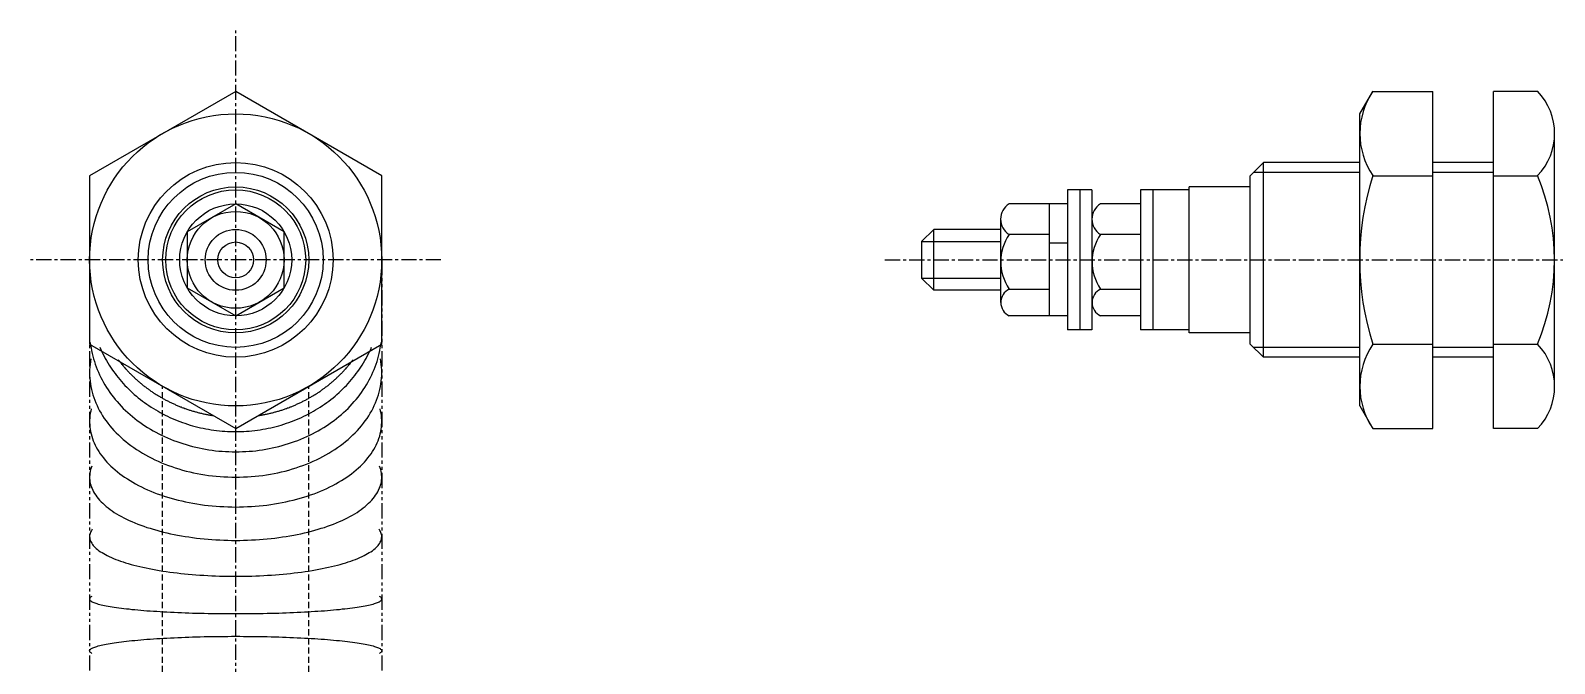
# Model space of a CAD drawing. Extents: x -5 to 315, y 1 to 133.
# Drawn here: x -4.9 to 120.3, y 80.7 to 132.7 of the extents above; entities that cross this region are included whole.
import ezdxf

# ---------------------------------------------------------------- set-up
doc = ezdxf.new("R2010")
doc.units = 0
for name, pattern in [('CENTER', [2, 1.25, -0.25, 0.25, -0.25]), ('DASHED', [0.75, 0.5, -0.25]), ('PHANTOM', [2.5, 1.25, -0.25, 0.25, -0.25, 0.25, -0.25])]:
    doc.linetypes.add(name, pattern=pattern)
doc.layers.get('0').update_dxf_attribs({"linetype": 'CONTINUOUS'})
doc.layers.add('CENTER', color=1, linetype='CENTER')

msp = doc.modelspace()

# ---------------------------------------------------------------- linework, layer by layer
at = {"color": 7, "linetype": 'CONTINUOUS'}
for p, q in [((12, 127.71), (0, 120.78)), ((24, 120.78), (12, 127.71)), ((104.34, 125.86), (105.41, 127.71)), ((105.41, 127.71), (110.34, 127.71)), ((110.34, 100), (110.34, 127.71)), ((115.34, 100), (115.34, 127.71)), ((118.94, 127.71), (115.34, 127.71)), ((104.34, 101.86), (104.34, 125.86)), ((120.34, 103.46), (120.34, 124.25)), ((95.34, 120.77), (96.43, 121.86)), ((96.43, 105.86), (96.43, 121.86)), ((104.34, 121.86), (96.43, 121.86)), ((115.34, 121.86), (110.34, 121.86)), ((0, 120.78), (0, 106.93)), ((24, 106.93), (24, 120.78)), ((95.34, 106.94), (95.34, 120.77)), ((105.41, 120.78), (110.34, 120.78)), ((115.34, 120.78), (118.94, 120.78)), ((80.34, 119.61), (80.34, 108.11)), ((82.34, 119.61), (80.34, 119.61)), ((81.34, 119.61), (81.34, 108.11)), ((82.34, 119.61), (82.34, 108.11)), ((86.34, 119.61), (86.34, 108.11)), ((90.34, 119.61), (86.34, 119.61)), ((87.34, 119.61), (87.34, 108.11)), ((90.34, 107.86), (90.34, 119.86)), ((95.34, 119.86), (90.34, 119.86)), ((95.34, 107.86), (95.34, 119.86)), ((12, 118.46), (8.02, 116.16)), ((15.98, 116.16), (12, 118.46)), ((80.34, 118.46), (75.54, 118.46)), ((78.84, 118.46), (78.84, 109.26)), ((86.34, 118.46), (83.04, 118.46)), ((74.84, 117.21), (74.84, 110.36)), ((8.02, 116.16), (8.02, 111.56)), ((15.98, 111.56), (15.98, 116.16)), ((68.34, 115.36), (69.34, 116.36)), ((68.34, 115.36), (68.34, 112.36)), ((69.34, 111.36), (69.34, 116.36)), ((74.84, 116.36), (69.34, 116.36)), ((75.54, 115.96), (78.84, 115.96)), ((78.84, 115.26), (80.34, 115.26)), ((83.04, 115.96), (86.34, 115.96)), ((110.34, 113.86), (110.34, 113.86)), ((8.02, 111.56), (12, 109.26)), ((12, 109.26), (15.98, 111.56)), ((68.34, 112.36), (69.34, 111.36)), ((75.54, 111.46), (78.84, 111.46)), ((83.04, 111.46), (86.34, 111.46)), ((74.84, 111.36), (69.34, 111.36)), ((80.34, 109.26), (75.54, 109.26)), ((86.34, 109.26), (83.04, 109.26)), ((82.34, 108.11), (80.34, 108.11)), ((90.34, 108.11), (86.34, 108.11)), ((95.34, 107.86), (90.34, 107.86)), ((0, 106.93), (12, 100)), ((12, 100), (24, 106.93)), ((95.34, 106.94), (96.43, 105.86)), ((105.41, 106.93), (110.34, 106.93)), ((110.34, 106.93), (110.34, 106.93)), ((115.34, 106.93), (118.94, 106.93)), ((104.34, 105.86), (96.43, 105.86)), ((115.34, 105.86), (110.34, 105.86)), ((104.34, 101.86), (105.41, 100)), ((105.41, 100), (110.34, 100)), ((118.94, 100), (115.34, 100))]:
    msp.add_line(p, q, dxfattribs=at)
at = {"color": 3, "linetype": 'CONTINUOUS'}
for p, q in [((104.34, 121.04), (95.61, 121.04)), ((115.34, 121.04), (110.34, 121.04)), ((68.34, 115.36), (74.84, 115.36)), ((68.34, 112.36), (74.84, 112.36)), ((104.34, 106.67), (95.61, 106.67)), ((115.34, 106.67), (110.34, 106.67))]:
    msp.add_line(p, q, dxfattribs=at)
at = {"color": 3, "linetype": 'PHANTOM'}
for p, q in [((0, 113.86), (0, 53.86)), ((24, 113.86), (24, 53.86))]:
    msp.add_line(p, q, dxfattribs=at)
at = {"color": 3, "linetype": 'DASHED'}
for p, q in [((6, 64.25), (6, 103.46)), ((18, 64.25), (18, 103.46))]:
    msp.add_line(p, q, dxfattribs=at)
at = {"color": 7, "linetype": 'CONTINUOUS'}
for points in [[(0.05, 107.08, 0), (0.08, 106.85, 0), (0.12, 106.62, 0), (0.16, 106.4, 0), (0.21, 106.17, 0), (0.26, 105.95, 0), (0.32, 105.72, 0), (0.39, 105.5, 0), (0.46, 105.28, 0), (0.54, 105.06, 0), (0.62, 104.84, 0), (0.72, 104.63, 0), (0.81, 104.41, 0), (0.92, 104.2, 0), (1.03, 103.99, 0), (1.14, 103.78, 0), (1.26, 103.58, 0), (1.39, 103.37, 0), (1.52, 103.17, 0), (1.66, 102.97, 0), (1.8, 102.78, 0), (1.95, 102.58, 0), (2.1, 102.39, 0), (2.26, 102.21, 0), (2.43, 102.02, 0), (2.6, 101.84, 0), (2.77, 101.66, 0), (2.95, 101.49, 0), (3.14, 101.32, 0), (3.32, 101.15, 0), (3.52, 100.99, 0), (3.72, 100.83, 0), (3.92, 100.67, 0), (4.13, 100.52, 0), (4.34, 100.37, 0), (4.55, 100.23, 0), (4.77, 100.09, 0), (5, 99.95, 0), (5.22, 99.82, 0), (5.45, 99.69, 0), (5.69, 99.57, 0), (5.92, 99.45, 0), (6.16, 99.34, 0), (6.41, 99.23, 0), (6.65, 99.13, 0), (6.9, 99.03, 0), (7.16, 98.93, 0), (7.41, 98.84, 0), (7.67, 98.76, 0), (7.93, 98.68, 0), (8.19, 98.6, 0), (8.45, 98.53, 0), (8.72, 98.47, 0), (8.99, 98.41, 0), (9.25, 98.35, 0), (9.52, 98.3, 0), (9.8, 98.26, 0), (10.07, 98.22, 0), (10.34, 98.18, 0), (10.62, 98.15, 0), (10.89, 98.13, 0), (11.17, 98.11, 0), (11.45, 98.1, 0), (11.72, 98.09, 0), (12, 98.09, 0), (12.28, 98.09, 0), (12.55, 98.1, 0), (12.83, 98.11, 0), (13.11, 98.13, 0), (13.38, 98.15, 0), (13.66, 98.18, 0), (13.93, 98.22, 0), (14.2, 98.26, 0), (14.48, 98.3, 0), (14.75, 98.35, 0), (15.01, 98.41, 0), (15.28, 98.47, 0), (15.55, 98.53, 0), (15.81, 98.6, 0), (16.07, 98.68, 0), (16.33, 98.76, 0), (16.59, 98.84, 0), (16.84, 98.93, 0), (17.1, 99.03, 0), (17.35, 99.13, 0), (17.59, 99.23, 0), (17.84, 99.34, 0), (18.08, 99.45, 0), (18.31, 99.57, 0), (18.55, 99.69, 0), (18.78, 99.82, 0), (19, 99.95, 0), (19.23, 100.09, 0), (19.45, 100.23, 0), (19.66, 100.37, 0), (19.87, 100.52, 0), (20.08, 100.67, 0), (20.28, 100.83, 0), (20.48, 100.99, 0), (20.68, 101.15, 0), (20.86, 101.32, 0), (21.05, 101.49, 0), (21.23, 101.66, 0), (21.4, 101.84, 0), (21.57, 102.02, 0), (21.74, 102.21, 0), (21.9, 102.39, 0), (22.05, 102.58, 0), (22.2, 102.78, 0), (22.34, 102.97, 0), (22.48, 103.17, 0), (22.61, 103.37, 0), (22.74, 103.58, 0), (22.86, 103.78, 0), (22.97, 103.99, 0), (23.08, 104.2, 0), (23.19, 104.41, 0), (23.28, 104.63, 0), (23.38, 104.84, 0), (23.46, 105.06, 0), (23.54, 105.28, 0), (23.61, 105.5, 0), (23.68, 105.72, 0), (23.74, 105.95, 0), (23.79, 106.17, 0), (23.84, 106.4, 0), (23.88, 106.62, 0), (23.92, 106.85, 0), (23.95, 107.08, 0)], [(0.83, 106.69, 0), (0.91, 106.5, 0), (1, 106.31, 0), (1.09, 106.13, 0), (1.19, 105.94, 0), (1.29, 105.76, 0), (1.39, 105.58, 0), (1.5, 105.4, 0), (1.61, 105.22, 0), (1.72, 105.04, 0), (1.84, 104.87, 0), (1.96, 104.69, 0), (2.09, 104.53, 0), (2.21, 104.36, 0), (2.34, 104.19, 0), (2.48, 104.03, 0), (2.62, 103.87, 0), (2.76, 103.71, 0), (2.9, 103.55, 0), (3.05, 103.4, 0), (3.2, 103.25, 0), (3.36, 103.1, 0), (3.51, 102.95, 0), (3.67, 102.81, 0), (3.84, 102.67, 0), (4, 102.53, 0), (4.17, 102.39, 0), (4.34, 102.26, 0), (4.52, 102.13, 0), (4.69, 102.01, 0), (4.87, 101.88, 0), (5.06, 101.76, 0), (5.24, 101.65, 0), (5.43, 101.53, 0), (5.62, 101.42, 0), (5.81, 101.32, 0), (6, 101.21, 0), (6.2, 101.11, 0), (6.39, 101.01, 0), (6.59, 100.92, 0), (6.79, 100.83, 0), (7, 100.74, 0), (7.2, 100.66, 0), (7.41, 100.58, 0), (7.62, 100.5, 0), (7.83, 100.43, 0), (8.04, 100.36, 0), (8.25, 100.29, 0), (8.46, 100.23, 0), (8.68, 100.17, 0), (8.89, 100.12, 0), (9.11, 100.07, 0), (9.33, 100.02, 0), (9.55, 99.98, 0), (9.77, 99.94, 0), (9.99, 99.9, 0), (10.21, 99.87, 0), (10.43, 99.84, 0), (10.66, 99.81, 0), (10.88, 99.79, 0), (11.1, 99.78, 0), (11.33, 99.76, 0), (11.55, 99.75, 0), (11.78, 99.75, 0), (12, 99.75, 0), (12.22, 99.75, 0), (12.45, 99.75, 0), (12.67, 99.76, 0), (12.9, 99.78, 0), (13.12, 99.79, 0), (13.34, 99.81, 0), (13.57, 99.84, 0), (13.79, 99.87, 0), (14.01, 99.9, 0), (14.23, 99.94, 0), (14.45, 99.98, 0), (14.67, 100.02, 0), (14.89, 100.07, 0), (15.11, 100.12, 0), (15.32, 100.17, 0), (15.54, 100.23, 0), (15.75, 100.29, 0), (15.96, 100.36, 0), (16.17, 100.43, 0), (16.38, 100.5, 0), (16.59, 100.58, 0), (16.8, 100.66, 0), (17, 100.74, 0), (17.21, 100.83, 0), (17.41, 100.92, 0), (17.61, 101.01, 0), (17.8, 101.11, 0), (18, 101.21, 0), (18.19, 101.32, 0), (18.38, 101.42, 0), (18.57, 101.53, 0), (18.76, 101.65, 0), (18.94, 101.76, 0), (19.13, 101.88, 0), (19.3, 102.01, 0), (19.48, 102.13, 0), (19.66, 102.26, 0), (19.83, 102.39, 0), (20, 102.53, 0), (20.16, 102.67, 0), (20.32, 102.81, 0), (20.49, 102.95, 0), (20.64, 103.1, 0), (20.8, 103.25, 0), (20.95, 103.4, 0), (21.1, 103.55, 0), (21.24, 103.71, 0), (21.38, 103.87, 0), (21.52, 104.03, 0), (21.66, 104.19, 0), (21.79, 104.36, 0), (21.91, 104.53, 0), (22.04, 104.69, 0), (22.16, 104.87, 0), (22.28, 105.04, 0), (22.39, 105.22, 0), (22.5, 105.4, 0), (22.61, 105.58, 0), (22.71, 105.76, 0), (22.81, 105.94, 0), (22.91, 106.13, 0), (23, 106.31, 0), (23.09, 106.5, 0), (23.17, 106.69, 0)], [(0.11, 105.73, 0), (0.07, 105.5, 0), (0.04, 105.27, 0), (0.02, 105.05, 0), (0, 104.82, 0), (0, 104.59, 0), (0, 104.36, 0), (0.02, 104.13, 0), (0.04, 103.9, 0), (0.07, 103.68, 0), (0.11, 103.45, 0), (0.15, 103.22, 0), (0.21, 103, 0), (0.27, 102.77, 0), (0.34, 102.55, 0), (0.42, 102.33, 0), (0.51, 102.11, 0), (0.61, 101.89, 0), (0.71, 101.68, 0), (0.82, 101.46, 0), (0.94, 101.25, 0), (1.07, 101.04, 0), (1.21, 100.83, 0), (1.35, 100.63, 0), (1.5, 100.43, 0), (1.66, 100.23, 0), (1.83, 100.03, 0), (2, 99.84, 0), (2.18, 99.65, 0), (2.37, 99.47, 0), (2.56, 99.29, 0), (2.76, 99.11, 0), (2.97, 98.93, 0), (3.18, 98.76, 0), (3.4, 98.6, 0), (3.63, 98.44, 0), (3.86, 98.28, 0), (4.1, 98.13, 0), (4.34, 97.98, 0), (4.59, 97.84, 0), (4.84, 97.7, 0), (5.1, 97.56, 0), (5.36, 97.43, 0), (5.63, 97.31, 0), (5.91, 97.19, 0), (6.18, 97.08, 0), (6.47, 96.97, 0), (6.75, 96.87, 0), (7.04, 96.77, 0), (7.33, 96.68, 0), (7.63, 96.59, 0), (7.93, 96.51, 0), (8.23, 96.44, 0), (8.53, 96.37, 0), (8.84, 96.31, 0), (9.15, 96.25, 0), (9.46, 96.2, 0), (9.78, 96.15, 0), (10.09, 96.11, 0), (10.41, 96.08, 0), (10.72, 96.05, 0), (11.04, 96.03, 0), (11.36, 96.02, 0), (11.68, 96.01, 0), (12, 96, 0), (12.32, 96.01, 0), (12.64, 96.02, 0), (12.96, 96.03, 0), (13.28, 96.05, 0), (13.59, 96.08, 0), (13.91, 96.11, 0), (14.22, 96.15, 0), (14.54, 96.2, 0), (14.85, 96.25, 0), (15.16, 96.31, 0), (15.47, 96.37, 0), (15.77, 96.44, 0), (16.07, 96.51, 0), (16.37, 96.59, 0), (16.67, 96.68, 0), (16.96, 96.77, 0), (17.25, 96.87, 0), (17.53, 96.97, 0), (17.82, 97.08, 0), (18.09, 97.19, 0), (18.37, 97.31, 0), (18.64, 97.43, 0), (18.9, 97.56, 0), (19.16, 97.7, 0), (19.41, 97.84, 0), (19.66, 97.98, 0), (19.9, 98.13, 0), (20.14, 98.28, 0), (20.37, 98.44, 0), (20.6, 98.6, 0), (20.82, 98.76, 0), (21.03, 98.93, 0), (21.24, 99.11, 0), (21.44, 99.29, 0), (21.63, 99.47, 0), (21.82, 99.65, 0), (22, 99.84, 0), (22.17, 100.03, 0), (22.34, 100.23, 0), (22.5, 100.43, 0), (22.65, 100.63, 0), (22.79, 100.83, 0), (22.93, 101.04, 0), (23.06, 101.25, 0), (23.18, 101.46, 0), (23.29, 101.68, 0), (23.39, 101.89, 0), (23.49, 102.11, 0), (23.58, 102.33, 0), (23.66, 102.55, 0), (23.73, 102.77, 0), (23.79, 103, 0), (23.85, 103.22, 0), (23.89, 103.45, 0), (23.93, 103.68, 0), (23.96, 103.9, 0), (23.98, 104.13, 0), (24, 104.36, 0), (24, 104.59, 0), (24, 104.82, 0), (23.98, 105.05, 0), (23.96, 105.27, 0), (23.93, 105.5, 0), (23.89, 105.73, 0)], [(2.36, 105.64, 0), (2.4, 105.58, 0), (2.45, 105.53, 0), (2.49, 105.47, 0), (2.53, 105.42, 0), (2.58, 105.36, 0), (2.62, 105.3, 0), (2.67, 105.25, 0), (2.72, 105.19, 0), (2.76, 105.14, 0), (2.81, 105.09, 0), (2.85, 105.03, 0), (2.9, 104.98, 0), (2.95, 104.92, 0), (3, 104.87, 0), (3.05, 104.82, 0), (3.09, 104.77, 0), (3.14, 104.72, 0), (3.19, 104.66, 0), (3.24, 104.61, 0), (3.29, 104.56, 0), (3.34, 104.51, 0), (3.39, 104.46, 0), (3.44, 104.41, 0), (3.49, 104.36, 0), (3.54, 104.31, 0), (3.6, 104.26, 0), (3.65, 104.21, 0), (3.7, 104.16, 0), (3.75, 104.11, 0), (3.81, 104.06, 0), (3.86, 104.02, 0), (3.91, 103.97, 0), (3.97, 103.92, 0), (4.02, 103.87, 0), (4.08, 103.83, 0), (4.13, 103.78, 0), (4.19, 103.73, 0), (4.24, 103.69, 0), (4.3, 103.64, 0), (4.35, 103.6, 0), (4.41, 103.55, 0), (4.46, 103.51, 0), (4.52, 103.46, 0), (4.58, 103.42, 0), (4.64, 103.38, 0), (4.69, 103.33, 0), (4.75, 103.29, 0), (4.81, 103.25, 0), (4.87, 103.21, 0), (4.93, 103.17, 0), (4.98, 103.12, 0), (5.04, 103.08, 0), (5.1, 103.04, 0), (5.16, 103, 0), (5.22, 102.96, 0), (5.28, 102.92, 0), (5.34, 102.88, 0), (5.4, 102.84, 0), (5.46, 102.81, 0), (5.52, 102.77, 0), (5.59, 102.73, 0), (5.65, 102.69, 0), (5.71, 102.65, 0), (5.77, 102.62, 0), (5.83, 102.58, 0), (5.9, 102.54, 0), (5.96, 102.51, 0), (6.02, 102.47, 0), (6.08, 102.44, 0), (6.15, 102.4, 0), (6.21, 102.37, 0), (6.27, 102.34, 0), (6.34, 102.3, 0), (6.4, 102.27, 0), (6.47, 102.24, 0), (6.53, 102.2, 0), (6.6, 102.17, 0), (6.66, 102.14, 0), (6.73, 102.11, 0), (6.79, 102.08, 0), (6.86, 102.05, 0), (6.92, 102.02, 0), (6.99, 101.99, 0), (7.05, 101.96, 0), (7.12, 101.93, 0), (7.19, 101.9, 0), (7.25, 101.87, 0), (7.32, 101.85, 0), (7.39, 101.82, 0), (7.45, 101.79, 0), (7.52, 101.77, 0), (7.59, 101.74, 0), (7.66, 101.71, 0), (7.73, 101.69, 0), (7.79, 101.66, 0), (7.86, 101.64, 0), (7.93, 101.61, 0), (8, 101.59, 0), (8.07, 101.57, 0), (8.14, 101.54, 0), (8.2, 101.52, 0), (8.27, 101.5, 0), (8.34, 101.48, 0), (8.41, 101.46, 0), (8.48, 101.44, 0), (8.55, 101.42, 0), (8.62, 101.4, 0), (8.69, 101.38, 0), (8.76, 101.36, 0), (8.83, 101.34, 0), (8.9, 101.32, 0), (8.97, 101.3, 0), (9.04, 101.28, 0), (9.11, 101.27, 0), (9.18, 101.25, 0), (9.25, 101.23, 0), (9.32, 101.22, 0), (9.39, 101.2, 0), (9.46, 101.19, 0), (9.54, 101.17, 0), (9.61, 101.16, 0), (9.68, 101.14, 0), (9.75, 101.13, 0), (9.82, 101.12, 0), (9.89, 101.11, 0), (9.96, 101.09, 0), (10.03, 101.08, 0), (10.11, 101.07, 0)], [(13.89, 101.07, 0), (13.97, 101.08, 0), (14.04, 101.09, 0), (14.11, 101.11, 0), (14.18, 101.12, 0), (14.25, 101.13, 0), (14.32, 101.14, 0), (14.39, 101.16, 0), (14.46, 101.17, 0), (14.54, 101.19, 0), (14.61, 101.2, 0), (14.68, 101.22, 0), (14.75, 101.23, 0), (14.82, 101.25, 0), (14.89, 101.27, 0), (14.96, 101.28, 0), (15.03, 101.3, 0), (15.1, 101.32, 0), (15.17, 101.34, 0), (15.24, 101.36, 0), (15.31, 101.38, 0), (15.38, 101.4, 0), (15.45, 101.42, 0), (15.52, 101.44, 0), (15.59, 101.46, 0), (15.66, 101.48, 0), (15.73, 101.5, 0), (15.8, 101.52, 0), (15.87, 101.54, 0), (15.93, 101.57, 0), (16, 101.59, 0), (16.07, 101.61, 0), (16.14, 101.64, 0), (16.21, 101.66, 0), (16.27, 101.69, 0), (16.34, 101.71, 0), (16.41, 101.74, 0), (16.48, 101.77, 0), (16.55, 101.79, 0), (16.61, 101.82, 0), (16.68, 101.85, 0), (16.75, 101.87, 0), (16.81, 101.9, 0), (16.88, 101.93, 0), (16.95, 101.96, 0), (17.01, 101.99, 0), (17.08, 102.02, 0), (17.14, 102.05, 0), (17.21, 102.08, 0), (17.27, 102.11, 0), (17.34, 102.14, 0), (17.4, 102.17, 0), (17.47, 102.2, 0), (17.53, 102.24, 0), (17.6, 102.27, 0), (17.66, 102.3, 0), (17.73, 102.34, 0), (17.79, 102.37, 0), (17.85, 102.4, 0), (17.92, 102.44, 0), (17.98, 102.47, 0), (18.04, 102.51, 0), (18.1, 102.54, 0), (18.17, 102.58, 0), (18.23, 102.62, 0), (18.29, 102.65, 0), (18.35, 102.69, 0), (18.41, 102.73, 0), (18.48, 102.77, 0), (18.54, 102.81, 0), (18.6, 102.84, 0), (18.66, 102.88, 0), (18.72, 102.92, 0), (18.78, 102.96, 0), (18.84, 103, 0), (18.9, 103.04, 0), (18.96, 103.08, 0), (19.02, 103.12, 0), (19.07, 103.17, 0), (19.13, 103.21, 0), (19.19, 103.25, 0), (19.25, 103.29, 0), (19.31, 103.33, 0), (19.36, 103.38, 0), (19.42, 103.42, 0), (19.48, 103.46, 0), (19.54, 103.51, 0), (19.59, 103.55, 0), (19.65, 103.6, 0), (19.7, 103.64, 0), (19.76, 103.69, 0), (19.81, 103.73, 0), (19.87, 103.78, 0), (19.92, 103.83, 0), (19.98, 103.87, 0), (20.03, 103.92, 0), (20.09, 103.97, 0), (20.14, 104.02, 0), (20.19, 104.06, 0), (20.25, 104.11, 0), (20.3, 104.16, 0), (20.35, 104.21, 0), (20.4, 104.26, 0), (20.46, 104.31, 0), (20.51, 104.36, 0), (20.56, 104.41, 0), (20.61, 104.46, 0), (20.66, 104.51, 0), (20.71, 104.56, 0), (20.76, 104.61, 0), (20.81, 104.66, 0), (20.86, 104.72, 0), (20.91, 104.77, 0), (20.95, 104.82, 0), (21, 104.87, 0), (21.05, 104.92, 0), (21.1, 104.98, 0), (21.15, 105.03, 0), (21.19, 105.09, 0), (21.24, 105.14, 0), (21.28, 105.19, 0), (21.33, 105.25, 0), (21.38, 105.3, 0), (21.42, 105.36, 0), (21.47, 105.42, 0), (21.51, 105.47, 0), (21.55, 105.53, 0), (21.6, 105.58, 0), (21.64, 105.64, 0)], [(0.14, 101.63, 0), (0.1, 101.44, 0), (0.06, 101.25, 0), (0.03, 101.07, 0), (0.01, 100.88, 0), (0, 100.69, 0), (0, 100.5, 0), (0.01, 100.31, 0), (0.02, 100.12, 0), (0.05, 99.94, 0), (0.08, 99.75, 0), (0.12, 99.56, 0), (0.17, 99.37, 0), (0.23, 99.19, 0), (0.3, 99, 0), (0.37, 98.82, 0), (0.46, 98.64, 0), (0.55, 98.46, 0), (0.65, 98.28, 0), (0.76, 98.1, 0), (0.87, 97.93, 0), (1, 97.75, 0), (1.13, 97.58, 0), (1.27, 97.41, 0), (1.42, 97.24, 0), (1.58, 97.08, 0), (1.74, 96.92, 0), (1.92, 96.76, 0), (2.1, 96.6, 0), (2.28, 96.44, 0), (2.48, 96.29, 0), (2.68, 96.14, 0), (2.88, 96, 0), (3.1, 95.86, 0), (3.32, 95.72, 0), (3.54, 95.58, 0), (3.78, 95.45, 0), (4.01, 95.33, 0), (4.26, 95.2, 0), (4.51, 95.08, 0), (4.76, 94.97, 0), (5.02, 94.86, 0), (5.29, 94.75, 0), (5.56, 94.64, 0), (5.84, 94.55, 0), (6.12, 94.45, 0), (6.4, 94.36, 0), (6.69, 94.27, 0), (6.98, 94.19, 0), (7.28, 94.12, 0), (7.58, 94.05, 0), (7.88, 93.98, 0), (8.18, 93.92, 0), (8.49, 93.86, 0), (8.8, 93.81, 0), (9.12, 93.76, 0), (9.43, 93.71, 0), (9.75, 93.68, 0), (10.07, 93.64, 0), (10.39, 93.62, 0), (10.71, 93.59, 0), (11.03, 93.58, 0), (11.35, 93.56, 0), (11.68, 93.56, 0), (12, 93.55, 0), (12.32, 93.56, 0), (12.65, 93.56, 0), (12.97, 93.58, 0), (13.29, 93.59, 0), (13.61, 93.62, 0), (13.93, 93.64, 0), (14.25, 93.68, 0), (14.57, 93.71, 0), (14.88, 93.76, 0), (15.2, 93.81, 0), (15.51, 93.86, 0), (15.82, 93.92, 0), (16.12, 93.98, 0), (16.42, 94.05, 0), (16.72, 94.12, 0), (17.02, 94.19, 0), (17.31, 94.27, 0), (17.6, 94.36, 0), (17.88, 94.45, 0), (18.16, 94.55, 0), (18.44, 94.64, 0), (18.71, 94.75, 0), (18.98, 94.86, 0), (19.24, 94.97, 0), (19.49, 95.08, 0), (19.74, 95.2, 0), (19.99, 95.33, 0), (20.22, 95.45, 0), (20.46, 95.58, 0), (20.68, 95.72, 0), (20.9, 95.86, 0), (21.12, 96, 0), (21.32, 96.14, 0), (21.52, 96.29, 0), (21.72, 96.44, 0), (21.9, 96.6, 0), (22.08, 96.76, 0), (22.26, 96.92, 0), (22.42, 97.08, 0), (22.58, 97.24, 0), (22.73, 97.41, 0), (22.87, 97.58, 0), (23, 97.75, 0), (23.13, 97.93, 0), (23.24, 98.1, 0), (23.35, 98.28, 0), (23.45, 98.46, 0), (23.54, 98.64, 0), (23.63, 98.82, 0), (23.7, 99, 0), (23.77, 99.19, 0), (23.83, 99.37, 0), (23.88, 99.56, 0), (23.92, 99.75, 0), (23.95, 99.94, 0), (23.98, 100.12, 0), (23.99, 100.31, 0), (24, 100.5, 0), (24, 100.69, 0), (23.99, 100.88, 0), (23.97, 101.07, 0), (23.94, 101.25, 0), (23.9, 101.44, 0), (23.86, 101.63, 0)], [(0.18, 96.9, 0), (0.13, 96.76, 0), (0.08, 96.62, 0), (0.05, 96.48, 0), (0.02, 96.34, 0), (0.01, 96.2, 0), (0, 96.05, 0), (0, 95.91, 0), (0.01, 95.77, 0), (0.03, 95.63, 0), (0.06, 95.49, 0), (0.1, 95.35, 0), (0.14, 95.21, 0), (0.2, 95.07, 0), (0.26, 94.93, 0), (0.33, 94.79, 0), (0.41, 94.65, 0), (0.5, 94.52, 0), (0.6, 94.38, 0), (0.71, 94.25, 0), (0.82, 94.12, 0), (0.95, 93.99, 0), (1.08, 93.86, 0), (1.22, 93.73, 0), (1.36, 93.6, 0), (1.52, 93.48, 0), (1.68, 93.35, 0), (1.85, 93.23, 0), (2.03, 93.11, 0), (2.22, 93, 0), (2.41, 92.88, 0), (2.61, 92.77, 0), (2.82, 92.66, 0), (3.03, 92.56, 0), (3.25, 92.45, 0), (3.48, 92.35, 0), (3.71, 92.25, 0), (3.95, 92.15, 0), (4.2, 92.06, 0), (4.45, 91.97, 0), (4.7, 91.88, 0), (4.97, 91.8, 0), (5.23, 91.72, 0), (5.51, 91.64, 0), (5.78, 91.56, 0), (6.06, 91.49, 0), (6.35, 91.42, 0), (6.64, 91.36, 0), (6.94, 91.3, 0), (7.23, 91.24, 0), (7.54, 91.18, 0), (7.84, 91.13, 0), (8.15, 91.09, 0), (8.46, 91.04, 0), (8.77, 91, 0), (9.09, 90.97, 0), (9.41, 90.93, 0), (9.73, 90.9, 0), (10.05, 90.88, 0), (10.37, 90.86, 0), (10.7, 90.84, 0), (11.02, 90.83, 0), (11.35, 90.82, 0), (11.67, 90.81, 0), (12, 90.81, 0), (12.33, 90.81, 0), (12.65, 90.82, 0), (12.98, 90.83, 0), (13.3, 90.84, 0), (13.63, 90.86, 0), (13.95, 90.88, 0), (14.27, 90.9, 0), (14.59, 90.93, 0), (14.91, 90.97, 0), (15.23, 91, 0), (15.54, 91.04, 0), (15.85, 91.09, 0), (16.16, 91.13, 0), (16.46, 91.18, 0), (16.77, 91.24, 0), (17.06, 91.3, 0), (17.36, 91.36, 0), (17.65, 91.42, 0), (17.94, 91.49, 0), (18.22, 91.56, 0), (18.49, 91.64, 0), (18.77, 91.72, 0), (19.03, 91.8, 0), (19.3, 91.88, 0), (19.55, 91.97, 0), (19.8, 92.06, 0), (20.05, 92.15, 0), (20.29, 92.25, 0), (20.52, 92.35, 0), (20.75, 92.45, 0), (20.97, 92.56, 0), (21.18, 92.66, 0), (21.39, 92.77, 0), (21.59, 92.88, 0), (21.78, 93, 0), (21.97, 93.11, 0), (22.15, 93.23, 0), (22.32, 93.35, 0), (22.48, 93.48, 0), (22.64, 93.6, 0), (22.78, 93.73, 0), (22.92, 93.86, 0), (23.05, 93.99, 0), (23.18, 94.12, 0), (23.29, 94.25, 0), (23.4, 94.38, 0), (23.5, 94.52, 0), (23.59, 94.65, 0), (23.67, 94.79, 0), (23.74, 94.93, 0), (23.8, 95.07, 0), (23.86, 95.21, 0), (23.9, 95.35, 0), (23.94, 95.49, 0), (23.97, 95.63, 0), (23.99, 95.77, 0), (24, 95.91, 0), (24, 96.05, 0), (23.99, 96.2, 0), (23.98, 96.34, 0), (23.95, 96.48, 0), (23.92, 96.62, 0), (23.87, 96.76, 0), (23.82, 96.9, 0)], [(0.22, 91.72, 0), (0.16, 91.63, 0), (0.11, 91.54, 0), (0.07, 91.46, 0), (0.04, 91.37, 0), (0.02, 91.28, 0), (0, 91.19, 0), (0, 91.1, 0), (0.01, 91.01, 0), (0.02, 90.92, 0), (0.04, 90.83, 0), (0.08, 90.74, 0), (0.12, 90.65, 0), (0.17, 90.57, 0), (0.23, 90.48, 0), (0.3, 90.39, 0), (0.37, 90.3, 0), (0.46, 90.22, 0), (0.55, 90.13, 0), (0.66, 90.05, 0), (0.77, 89.96, 0), (0.89, 89.88, 0), (1.02, 89.8, 0), (1.16, 89.72, 0), (1.3, 89.64, 0), (1.45, 89.56, 0), (1.62, 89.48, 0), (1.79, 89.4, 0), (1.96, 89.33, 0), (2.15, 89.25, 0), (2.34, 89.18, 0), (2.54, 89.11, 0), (2.75, 89.04, 0), (2.96, 88.97, 0), (3.18, 88.9, 0), (3.41, 88.84, 0), (3.64, 88.78, 0), (3.88, 88.71, 0), (4.13, 88.66, 0), (4.38, 88.6, 0), (4.64, 88.54, 0), (4.9, 88.49, 0), (5.17, 88.44, 0), (5.44, 88.39, 0), (5.72, 88.34, 0), (6.01, 88.29, 0), (6.3, 88.25, 0), (6.59, 88.21, 0), (6.88, 88.17, 0), (7.19, 88.13, 0), (7.49, 88.1, 0), (7.8, 88.06, 0), (8.11, 88.03, 0), (8.42, 88.01, 0), (8.74, 87.98, 0), (9.06, 87.96, 0), (9.38, 87.94, 0), (9.7, 87.92, 0), (10.03, 87.9, 0), (10.35, 87.89, 0), (10.68, 87.88, 0), (11.01, 87.87, 0), (11.34, 87.86, 0), (11.67, 87.86, 0), (12, 87.86, 0), (12.33, 87.86, 0), (12.66, 87.86, 0), (12.99, 87.87, 0), (13.32, 87.88, 0), (13.65, 87.89, 0), (13.97, 87.9, 0), (14.3, 87.92, 0), (14.62, 87.94, 0), (14.94, 87.96, 0), (15.26, 87.98, 0), (15.58, 88.01, 0), (15.89, 88.03, 0), (16.2, 88.06, 0), (16.51, 88.1, 0), (16.81, 88.13, 0), (17.11, 88.17, 0), (17.41, 88.21, 0), (17.7, 88.25, 0), (17.99, 88.29, 0), (18.28, 88.34, 0), (18.56, 88.39, 0), (18.83, 88.44, 0), (19.1, 88.49, 0), (19.36, 88.54, 0), (19.62, 88.6, 0), (19.87, 88.66, 0), (20.12, 88.71, 0), (20.36, 88.78, 0), (20.59, 88.84, 0), (20.82, 88.9, 0), (21.04, 88.97, 0), (21.25, 89.04, 0), (21.46, 89.11, 0), (21.66, 89.18, 0), (21.85, 89.25, 0), (22.04, 89.33, 0), (22.21, 89.4, 0), (22.38, 89.48, 0), (22.55, 89.56, 0), (22.7, 89.64, 0), (22.84, 89.72, 0), (22.98, 89.8, 0), (23.11, 89.88, 0), (23.23, 89.96, 0), (23.34, 90.05, 0), (23.45, 90.13, 0), (23.54, 90.22, 0), (23.63, 90.3, 0), (23.7, 90.39, 0), (23.77, 90.48, 0), (23.83, 90.57, 0), (23.88, 90.65, 0), (23.92, 90.74, 0), (23.96, 90.83, 0), (23.98, 90.92, 0), (23.99, 91.01, 0), (24, 91.1, 0), (24, 91.19, 0), (23.98, 91.28, 0), (23.96, 91.37, 0), (23.93, 91.46, 0), (23.89, 91.54, 0), (23.84, 91.63, 0), (23.78, 91.72, 0)], [(0.18, 86.19, 0), (0.12, 86.16, 0), (0.08, 86.13, 0), (0.05, 86.09, 0), (0.02, 86.06, 0), (0.01, 86.03, 0), (0, 86, 0), (0, 85.96, 0), (0.01, 85.93, 0), (0.03, 85.9, 0), (0.06, 85.86, 0), (0.1, 85.83, 0), (0.14, 85.8, 0), (0.2, 85.77, 0), (0.26, 85.74, 0), (0.34, 85.7, 0), (0.42, 85.67, 0), (0.51, 85.64, 0), (0.6, 85.61, 0), (0.71, 85.58, 0), (0.83, 85.55, 0), (0.95, 85.52, 0), (1.08, 85.49, 0), (1.22, 85.46, 0), (1.37, 85.43, 0), (1.52, 85.4, 0), (1.69, 85.37, 0), (1.86, 85.35, 0), (2.03, 85.32, 0), (2.22, 85.29, 0), (2.41, 85.26, 0), (2.61, 85.24, 0), (2.82, 85.21, 0), (3.03, 85.19, 0), (3.25, 85.17, 0), (3.48, 85.14, 0), (3.71, 85.12, 0), (3.95, 85.1, 0), (4.2, 85.08, 0), (4.45, 85.05, 0), (4.71, 85.03, 0), (4.97, 85.01, 0), (5.24, 85, 0), (5.51, 84.98, 0), (5.79, 84.96, 0), (6.07, 84.94, 0), (6.35, 84.93, 0), (6.64, 84.91, 0), (6.94, 84.9, 0), (7.24, 84.89, 0), (7.54, 84.87, 0), (7.84, 84.86, 0), (8.15, 84.85, 0), (8.46, 84.84, 0), (8.77, 84.83, 0), (9.09, 84.82, 0), (9.41, 84.82, 0), (9.73, 84.81, 0), (10.05, 84.8, 0), (10.37, 84.8, 0), (10.7, 84.79, 0), (11.02, 84.79, 0), (11.35, 84.79, 0), (11.67, 84.79, 0), (12, 84.79, 0), (12.33, 84.79, 0), (12.65, 84.79, 0), (12.98, 84.79, 0), (13.3, 84.79, 0), (13.63, 84.8, 0), (13.95, 84.8, 0), (14.27, 84.81, 0), (14.59, 84.82, 0), (14.91, 84.82, 0), (15.23, 84.83, 0), (15.54, 84.84, 0), (15.85, 84.85, 0), (16.16, 84.86, 0), (16.46, 84.87, 0), (16.76, 84.89, 0), (17.06, 84.9, 0), (17.36, 84.91, 0), (17.65, 84.93, 0), (17.93, 84.94, 0), (18.21, 84.96, 0), (18.49, 84.98, 0), (18.76, 85, 0), (19.03, 85.01, 0), (19.29, 85.03, 0), (19.55, 85.05, 0), (19.8, 85.08, 0), (20.05, 85.1, 0), (20.29, 85.12, 0), (20.52, 85.14, 0), (20.75, 85.17, 0), (20.97, 85.19, 0), (21.18, 85.21, 0), (21.39, 85.24, 0), (21.59, 85.26, 0), (21.78, 85.29, 0), (21.97, 85.32, 0), (22.14, 85.35, 0), (22.31, 85.37, 0), (22.48, 85.4, 0), (22.63, 85.43, 0), (22.78, 85.46, 0), (22.92, 85.49, 0), (23.05, 85.52, 0), (23.17, 85.55, 0), (23.29, 85.58, 0), (23.4, 85.61, 0), (23.49, 85.64, 0), (23.58, 85.67, 0), (23.66, 85.7, 0), (23.74, 85.74, 0), (23.8, 85.77, 0), (23.86, 85.8, 0), (23.9, 85.83, 0), (23.94, 85.86, 0), (23.97, 85.9, 0), (23.99, 85.93, 0), (24, 85.96, 0), (24, 86, 0), (23.99, 86.03, 0), (23.98, 86.06, 0), (23.95, 86.09, 0), (23.92, 86.13, 0), (23.88, 86.16, 0), (23.82, 86.19, 0)], [(0.18, 81.52, 0), (0.12, 81.56, 0), (0.08, 81.59, 0), (0.05, 81.62, 0), (0.02, 81.65, 0), (0.01, 81.69, 0), (0, 81.72, 0), (0, 81.75, 0), (0.01, 81.78, 0), (0.03, 81.82, 0), (0.06, 81.85, 0), (0.1, 81.88, 0), (0.14, 81.91, 0), (0.2, 81.94, 0), (0.26, 81.98, 0), (0.34, 82.01, 0), (0.42, 82.04, 0), (0.51, 82.07, 0), (0.6, 82.1, 0), (0.71, 82.13, 0), (0.83, 82.16, 0), (0.95, 82.19, 0), (1.08, 82.22, 0), (1.22, 82.25, 0), (1.37, 82.28, 0), (1.52, 82.31, 0), (1.69, 82.34, 0), (1.86, 82.37, 0), (2.03, 82.39, 0), (2.22, 82.42, 0), (2.41, 82.45, 0), (2.61, 82.47, 0), (2.82, 82.5, 0), (3.03, 82.52, 0), (3.25, 82.55, 0), (3.48, 82.57, 0), (3.71, 82.59, 0), (3.95, 82.62, 0), (4.2, 82.64, 0), (4.45, 82.66, 0), (4.71, 82.68, 0), (4.97, 82.7, 0), (5.24, 82.72, 0), (5.51, 82.74, 0), (5.79, 82.75, 0), (6.07, 82.77, 0), (6.35, 82.78, 0), (6.64, 82.8, 0), (6.94, 82.81, 0), (7.24, 82.83, 0), (7.54, 82.84, 0), (7.84, 82.85, 0), (8.15, 82.86, 0), (8.46, 82.87, 0), (8.77, 82.88, 0), (9.09, 82.89, 0), (9.41, 82.9, 0), (9.73, 82.9, 0), (10.05, 82.91, 0), (10.37, 82.91, 0), (10.7, 82.92, 0), (11.02, 82.92, 0), (11.35, 82.92, 0), (11.67, 82.93, 0), (12, 82.93, 0), (12.33, 82.93, 0), (12.65, 82.92, 0), (12.98, 82.92, 0), (13.3, 82.92, 0), (13.63, 82.91, 0), (13.95, 82.91, 0), (14.27, 82.9, 0), (14.59, 82.9, 0), (14.91, 82.89, 0), (15.23, 82.88, 0), (15.54, 82.87, 0), (15.85, 82.86, 0), (16.16, 82.85, 0), (16.46, 82.84, 0), (16.76, 82.83, 0), (17.06, 82.81, 0), (17.36, 82.8, 0), (17.65, 82.78, 0), (17.93, 82.77, 0), (18.21, 82.75, 0), (18.49, 82.74, 0), (18.76, 82.72, 0), (19.03, 82.7, 0), (19.29, 82.68, 0), (19.55, 82.66, 0), (19.8, 82.64, 0), (20.05, 82.62, 0), (20.29, 82.59, 0), (20.52, 82.57, 0), (20.75, 82.55, 0), (20.97, 82.52, 0), (21.18, 82.5, 0), (21.39, 82.47, 0), (21.59, 82.45, 0), (21.78, 82.42, 0), (21.97, 82.39, 0), (22.14, 82.37, 0), (22.31, 82.34, 0), (22.48, 82.31, 0), (22.63, 82.28, 0), (22.78, 82.25, 0), (22.92, 82.22, 0), (23.05, 82.19, 0), (23.17, 82.16, 0), (23.29, 82.13, 0), (23.4, 82.1, 0), (23.49, 82.07, 0), (23.58, 82.04, 0), (23.66, 82.01, 0), (23.74, 81.98, 0), (23.8, 81.94, 0), (23.86, 81.91, 0), (23.9, 81.88, 0), (23.94, 81.85, 0), (23.97, 81.82, 0), (23.99, 81.78, 0), (24, 81.75, 0), (24, 81.72, 0), (23.99, 81.69, 0), (23.98, 81.65, 0), (23.95, 81.62, 0), (23.92, 81.59, 0), (23.88, 81.56, 0), (23.82, 81.52, 0)]]:
    msp.add_polyline3d(points, dxfattribs=at)
for radius in [12, 8, 6, 5.75, 4.6, 3.98, 2.5]:
    msp.add_circle((12, 113.86), radius, dxfattribs=at)
at = {"color": 3, "linetype": 'CONTINUOUS'}
for radius in [7.19, 1.47]:
    msp.add_circle((12, 113.86), radius, dxfattribs=at)
at = {"color": 7, "linetype": 'CONTINUOUS'}
for centre, radius, start, end in [((110.48, 124.25), 6.13, 145.6158, 214.3842), ((115.36, 124.25), 4.99, 315.9884, 44.0116), ((127.27, 113.86), 22.93, 162.4121, 197.5879), ((102.5, 113.86), 17.84, 337.1518, 22.848), ((76.31, 117.21), 1.47, 121.4978, 238.5012), ((83.81, 117.21), 1.47, 121.5011, 238.4979), ((78.81, 113.71), 3.96, 145.4197, 214.5797), ((86.31, 113.71), 3.96, 145.422, 214.578), ((76.06, 110.36), 1.21, 115.0562, 244.9448), ((83.56, 110.36), 1.21, 115.0583, 244.9427), ((110.48, 103.46), 6.13, 145.6158, 214.3842), ((115.36, 103.46), 4.99, 315.9884, 44.0116)]:
    msp.add_arc(centre, radius, start, end, dxfattribs=at)
at = {"layer": 'CENTER', "color": 1, "linetype": 'CENTER'}
for p, q in [((12, 35), (12, 132.71)), ((28.86, 113.86), (-4.86, 113.86)), ((28.86, 113.86), (-4.86, 113.86)), ((65.34, 113.86), (273.34, 113.86))]:
    msp.add_line(p, q, dxfattribs=at)

doc.saveas('drawing.dxf')
